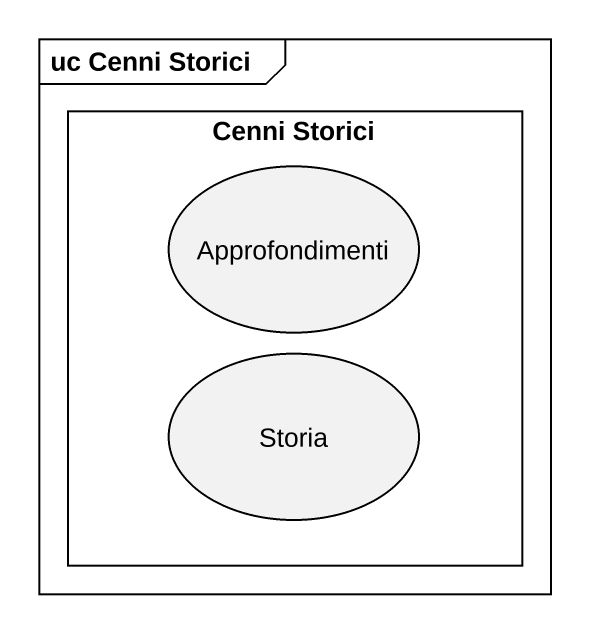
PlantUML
@startuml
mainframe uc Cenni Storici
rectangle "Cenni Storici" as Cenni_Storici {
  usecase Approfondimenti
  usecase Storia
}
@enduml
